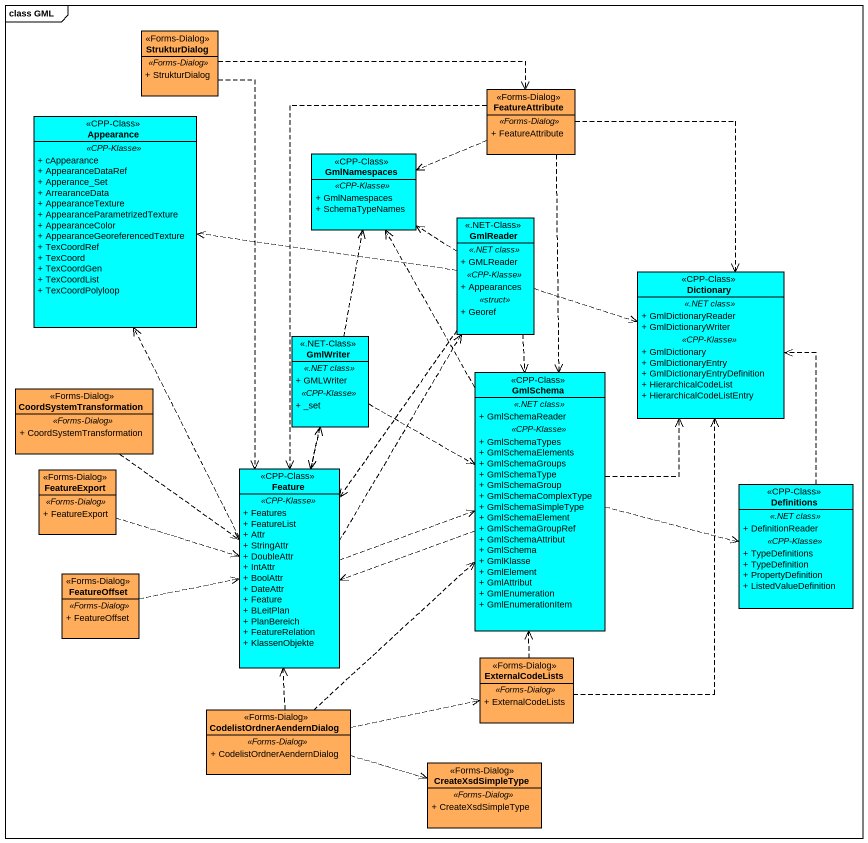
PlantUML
@startuml
mainframe class GML
hide circle
hide empty members
skinparam classAttributeIconSize 0
class StrukturDialog <<Forms-Dialog>> #FFAD5B {
  .. <<Forms-Dialog>> ..
  + StrukturDialog
}
class FeatureAttribute <<Forms-Dialog>> #FFAD5B {
  .. <<Forms-Dialog>> ..
  + FeatureAttribute
}
class Appearance <<CPP-Class>> #00FFFF {
  .. <<CPP-Klasse>> ..
  + cAppearance
  + AppearanceDataRef
  + Apperance_Set
  + ArrearanceData
  + AppearanceTexture
  + AppearanceParametrizedTexture
  + AppearanceColor
  + AppearanceGeoreferencedTexture
  + TexCoordRef
  + TexCoord
  + TexCoordGen
  + TexCoordList
  + TexCoordPolyloop
}
class GmlNamespaces <<CPP-Class>> #00FFFF {
  .. <<CPP-Klasse>> ..
  + GmlNamespaces
  + SchemaTypeNames
}
class GmlReader <<.NET-Class>> #00FFFF {
  .. <<.NET class>> ..
  + GMLReader
  .. <<CPP-Klasse>> ..
  + Appearances
  .. <<struct>> ..
  + Georef
}
class Dictionary <<CPP-Class>> #00FFFF {
  .. <<.NET class>> ..
  + GmlDictionaryReader
  + GmlDictionaryWriter
  .. <<CPP-Klasse>> ..
  + GmlDictionary
  + GmlDictionaryEntry
  + GmlDictionaryEntryDefinition
  + HierarchicalCodeList
  + HierarchicalCodeListEntry
}
class GmlWriter <<.NET-Class>> #00FFFF {
  .. <<.NET class>> ..
  + GMLWriter
  .. <<CPP-Klasse>> ..
  + _set
}
class GmlSchema <<CPP-Class>> #00FFFF {
  .. <<.NET class>> ..
  + GmlSchemaReader
  .. <<CPP-Klasse>> ..
  + GmlSchemaTypes
  + GmlSchemaElements
  + GmlSchemaGroups
  + GmlSchemaType
  + GmlSchemaGroup
  + GmlSchemaComplexType
  + GmlSchemaSimpleType
  + GmlSchemaElement
  + GmlSchemaGroupRef
  + GmlSchemaAttribut
  + GmlSchema
  + GmlKlasse
  + GmlElement
  + GmlAttribut
  + GmlEnumeration
  + GmlEnumerationItem
}
class CoordSystemTransformation <<Forms-Dialog>> #FFAD5B {
  .. <<Forms-Dialog>> ..
  + CoordSystemTransformation
}
class FeatureExport <<Forms-Dialog>> #FFAD5B {
  .. <<Forms-Dialog>> ..
  + FeatureExport
}
class Feature <<CPP-Class>> #00FFFF {
  .. <<CPP-Klasse>> ..
  + Features
  + FeatureList
  + Attr
  + StringAttr
  + DoubleAttr
  + IntAttr
  + BoolAttr
  + DateAttr
  + Feature
  + BLeitPlan
  + PlanBereich
  + FeatureRelation
  + KlassenObjekte
}
class Definitions <<CPP-Class>> #00FFFF {
  .. <<.NET class>> ..
  + DefinitionReader
  .. <<CPP-Klasse>> ..
  + TypeDefinitions
  + TypeDefinition
  + PropertyDefinition
  + ListedValueDefinition
}
class FeatureOffset <<Forms-Dialog>> #FFAD5B {
  .. <<Forms-Dialog>> ..
  + FeatureOffset
}
class ExternalCodeLists <<Forms-Dialog>> #FFAD5B {
  .. <<Forms-Dialog>> ..
  + ExternalCodeLists
}
class CodelistOrdnerAendernDialog <<Forms-Dialog>> #FFAD5B {
  .. <<Forms-Dialog>> ..
  + CodelistOrdnerAendernDialog
}
class CreateXsdSimpleType <<Forms-Dialog>> #FFAD5B {
  .. <<Forms-Dialog>> ..
  + CreateXsdSimpleType
}
StrukturDialog .right.> FeatureAttribute
StrukturDialog ..> Feature
FeatureAttribute .left.> GmlNamespaces
FeatureAttribute ..> Dictionary
FeatureAttribute ..> GmlSchema
FeatureAttribute ..> Feature
GmlReader .left.> Appearance
GmlReader .up.> GmlNamespaces
GmlReader .right.> Dictionary
GmlReader ..> GmlSchema
GmlReader ..> Feature
GmlWriter .up.> GmlNamespaces
GmlWriter .right.> GmlSchema
GmlWriter ..> Feature
GmlSchema .up.> GmlNamespaces
GmlSchema .up.> Dictionary
GmlSchema .left.> Feature
GmlSchema .right.> Definitions
CoordSystemTransformation ..> Feature
FeatureExport .right.> Feature
Feature .up.> Appearance
Feature .up.> GmlReader
Feature .up.> GmlWriter
Feature .right.> GmlSchema
Definitions .up.> Dictionary
FeatureOffset .right.> Feature
ExternalCodeLists .up.> Dictionary
ExternalCodeLists .up.> GmlSchema
CodelistOrdnerAendernDialog .up.> GmlSchema
CodelistOrdnerAendernDialog .up.> Feature
CodelistOrdnerAendernDialog .right.> ExternalCodeLists
CodelistOrdnerAendernDialog .right.> CreateXsdSimpleType
@enduml
